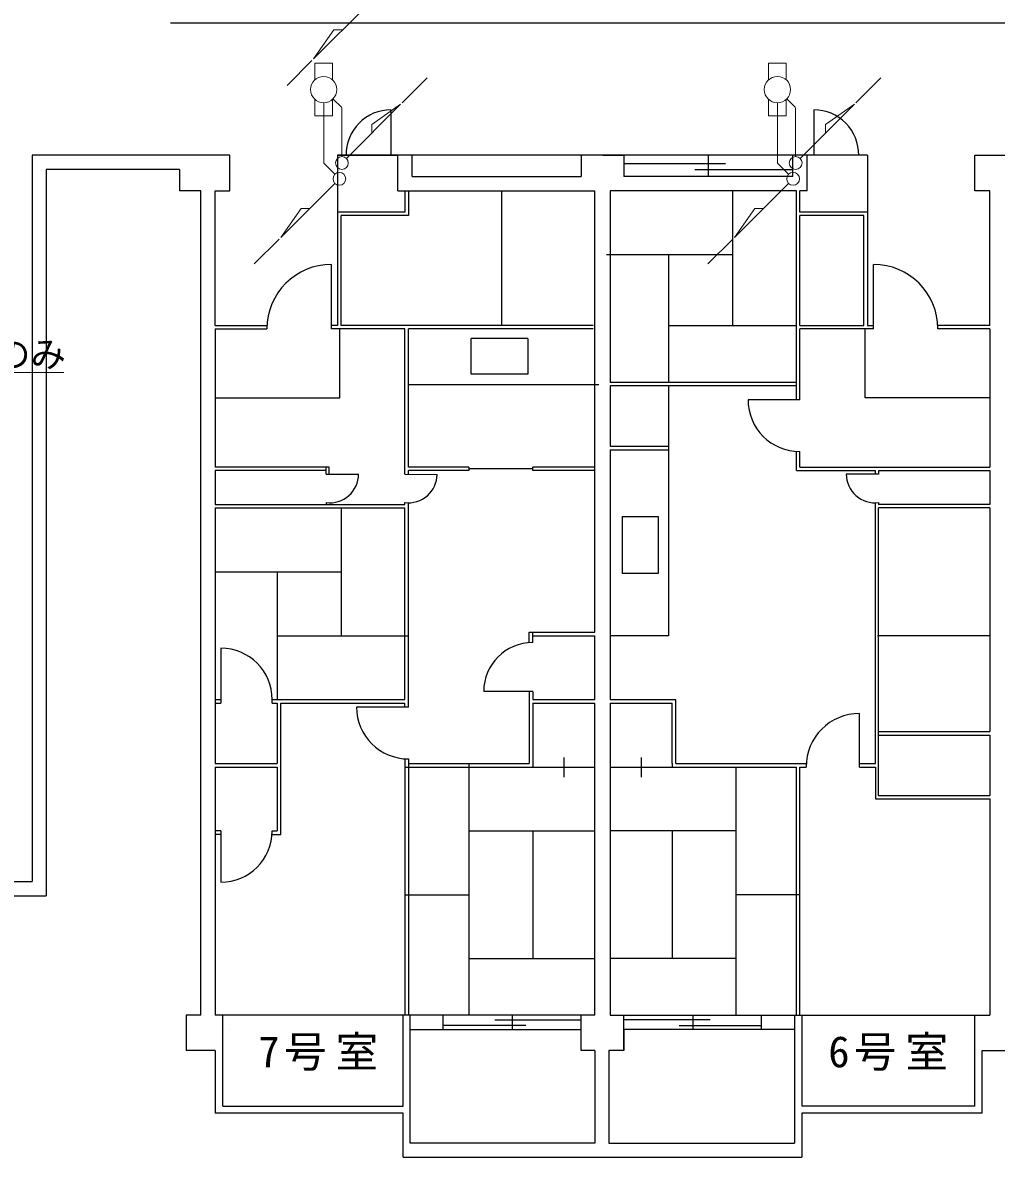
# Model space of a CAD drawing. Units: millimetres, scale not verified. Extents: x -57444 to 128924, y -40058 to 51382.
# Drawn here: x -17339 to -3619, y -28259 to -12270 of the extents above; entities that cross this region are included whole.
import ezdxf
from ezdxf.enums import TextEntityAlignment as Align

# ---------------------------------------------------------------- set-up
doc = ezdxf.new("R2010")
doc.units = ezdxf.units.MM
doc.header["$LTSCALE"] = 200
doc.layers.add('1-1_施設名', color=7, linetype='Continuous')
for name, color, linetype, lineweight in [('1-8', 4, 'Continuous', 9), ('8-0', 134, 'Continuous', 20), ('8-1', 7, 'Continuous', 9), ('8-7', 7, 'Continuous', 9)]:
    doc.layers.add(name, color=color, linetype=linetype, lineweight=lineweight)
doc.styles.add('ＭＳ ゴシック', font='')
doc.styles.get('ＭＳ ゴシック').set_extended_font_data('MS Gothic')

msp = doc.modelspace()

# ---------------------------------------------------------------- linework, layer by layer
at = {"layer": '1-1_施設名'}
for p, q in [((-15255.9, -12271.2), (18488.2, -12271.2)), ((-12149.4, -13497.3), (-12149.4, -14139)), ((-6189.9, -13497.3), (-6189.9, -14139)), ((-17207.6, -14139), (-17207.6, -24374)), ((-14419, -14139), (-17207.6, -14139)), ((-14419, -14639), (-14419, -14139)), ((-12903.3, -14139), (-12052.6, -14139)), ((-12903.3, -14139), (-12903.3, -16535.4)), ((-5436.1, -14139), (-12903.3, -14139)), ((-12052.6, -14639), (-12052.6, -14139)), ((-11852.6, -14439), (-11852.6, -14139)), ((-9469.7, -14139), (-9469.7, -14439)), ((-9161.8, -14139), (-8869.6, -14139)), ((-8869.6, -14139), (-8869.6, -14439)), ((-7678.2, -14139), (-7678.2, -14439)), ((-6486.8, -14439), (-6486.8, -14139)), ((-6286.8, -14639), (-6286.8, -14139)), ((-5436.1, -14139), (-5436.1, -16535.4)), ((-3920.3, -14639), (-3920.3, -14139)), ((-3920.3, -14139), (-3334.8, -14139)), ((-17007.6, -14339), (-17007.6, -24574)), ((-15127.5, -14339), (-17007.6, -14339)), ((-15127.5, -14339), (-15127.5, -14639)), ((-7433.9, -14259.9), (-8869.6, -14259.9)), ((-7868.4, -14340), (-6486.8, -14340)), ((-11852.6, -14439), (-9469.7, -14439)), ((-6486.8, -14439), (-8869.6, -14439)), ((-14827.6, -14639), (-15127.5, -14639)), ((-14827.6, -26256), (-14827.6, -14639)), ((-12052.6, -14639), (-9277.6, -14639)), ((-11952.6, -14639), (-11952.6, -14939)), ((-11902.6, -14639), (-11902.6, -14989)), ((-10590.1, -14639), (-10590.1, -16535.4)), ((-6436.8, -14639), (-9061.8, -14639)), ((-9061.8, -14639), (-9061.8, -17339)), ((-7336.8, -14639), (-7336.8, -16535.4)), ((-6436.8, -17582.7), (-6436.8, -14639)), ((-6386.8, -14939), (-6386.8, -14639)), ((-6286.8, -14639), (-6386.8, -14639)), ((-3711.8, -14639), (-3920.3, -14639)), ((-3711.8, -16535.4), (-3711.8, -14639)), ((-11952.6, -14939), (-12903.3, -14939)), ((-11902.6, -14989), (-12853.3, -14989)), ((-12853.3, -16535.4), (-12853.3, -14989)), ((-5436.1, -14939), (-6386.8, -14939)), ((-5486.1, -14989), (-6386.8, -14989)), ((-6386.8, -16535.4), (-6386.8, -14989)), ((-5486.1, -16535.4), (-5486.1, -14989)), ((-9111.8, -15539), (-7336.8, -15539)), ((-8236.8, -15539), (-8236.8, -17339)), ((-12988.6, -16585.4), (-12988.6, -15676.4)), ((-5350.7, -16585.4), (-5350.7, -15676.4)), ((-14627.6, -16535.4), (-13896.3, -16535.4)), ((-14627.6, -16585.4), (-13897.6, -16585.4)), ((-14627.6, -16585.4), (-14627.6, -18531.7)), ((-12903.3, -16535.4), (-12988.6, -16535.4)), ((-11952.6, -16585.4), (-12988.6, -16585.4)), ((-12870.5, -17558.6), (-12870.5, -16585.4)), ((-9301, -16535.4), (-12853.3, -16535.4)), ((-11952.6, -18631.9), (-11952.6, -16585.4)), ((-9301, -16585.4), (-11902.6, -16585.4)), ((-11902.6, -18531.7), (-11902.6, -16585.4)), ((-8236.8, -16535.4), (-6436.8, -16535.4)), ((-6386.8, -16535.4), (-5486.1, -16535.4)), ((-5350.7, -16585.4), (-6386.8, -16585.4)), ((-6386.8, -17582.7), (-6386.8, -16585.4)), ((-5468.8, -17558.6), (-5468.8, -16585.4)), ((-5436.1, -16535.4), (-5350.7, -16535.4)), ((-3711.8, -16535.4), (-4443.1, -16535.4)), ((-3711.8, -16585.4), (-4441.7, -16585.4)), ((-3711.8, -16585.4), (-3711.8, -18531.7)), ((-10983.4, -16719.2), (-11019.1, -16719.2)), ((-11018.4, -17225.2), (-11018.4, -16719.2)), ((-10218.9, -16719.2), (-11018.4, -16719.2)), ((-9218.7, -17374.4), (-11898, -17374.4)), ((-6436.8, -17339), (-9061.8, -17339)), ((-6436.8, -17389), (-9061.8, -17389)), ((-9061.8, -17389), (-9061.8, -18239)), ((-8236.8, -17389), (-8236.8, -18239)), ((-6436.8, -17444.5), (-6436.8, -17389)), ((-14627.6, -17558.6), (-12870.5, -17558.6)), ((-6386.8, -17582.7), (-7118.1, -17582.7)), ((-3711.8, -17558.6), (-5468.8, -17558.6)), ((-9061.8, -18239), (-8236.8, -18239)), ((-9061.8, -18289), (-8236.8, -18289)), ((-9061.8, -18289), (-9061.8, -21809)), ((-8236.8, -18239), (-8236.8, -18289)), ((-8236.8, -18289), (-8236.8, -20909.5)), ((-6436.8, -18581.9), (-6436.8, -18312.2)), ((-6386.8, -18531.7), (-6386.8, -18314)), ((-13018.4, -18531.7), (-14627.6, -18531.7)), ((-13061.8, -18630.7), (-13062, -18531.7)), ((-13018.4, -18630.6), (-13018.4, -18531.7)), ((-11052.6, -18531.7), (-11902.6, -18531.7)), ((-11052.6, -18531.7), (-11052.6, -18581.9)), ((-9277.6, -18531.7), (-10152.6, -18531.7)), ((-10152.6, -18581.9), (-10152.6, -18531.7)), ((-6386.8, -18531.7), (-3711.8, -18531.7)), ((-14627.6, -18581.9), (-14627.6, -19059)), ((-13061.9, -18581.9), (-14627.6, -18581.9)), ((-13061.8, -18630.7), (-12606.3, -18630)), ((-11952.6, -18631.9), (-11498.8, -18635.3)), ((-11052.6, -18581.9), (-11902.6, -18581.9)), ((-11902.6, -18632.3), (-11902.6, -18581.9)), ((-10152.6, -18556.8), (-11052.6, -18556.8)), ((-9277.6, -18581.9), (-10152.6, -18581.9)), ((-6436.8, -18581.9), (-5320.9, -18581.9)), ((-5277.5, -18630.7), (-5733.1, -18630)), ((-5320.9, -18630.6), (-5320.9, -18581.9)), ((-5277.4, -18581.9), (-3711.8, -18581.9)), ((-5277.4, -18581.9), (-5277.4, -18630.7)), ((-3711.8, -18581.9), (-3711.8, -19059)), ((-14627.6, -19059), (-11952.6, -19059)), ((-14627.6, -19109), (-11952.6, -19109)), ((-14627.6, -19109), (-14627.6, -22709)), ((-13061.2, -19033.2), (-13061.2, -19059)), ((-12852.6, -19109), (-12852.6, -20909)), ((-11952.6, -19059), (-11952.6, -19032.9)), ((-11952.6, -21809), (-11952.6, -19109)), ((-11902.6, -21914.5), (-11902.6, -19036)), ((-5320.9, -22709), (-5320.9, -19036.2)), ((-5278.1, -19033.2), (-5278.1, -19059)), ((-3711.8, -19059), (-5277.4, -19059)), ((-3711.8, -19109), (-5277.4, -19109)), ((-5277.4, -23159), (-5277.4, -19109)), ((-3711.8, -19109), (-3711.8, -22259)), ((-8892, -19230.3), (-8892, -20029.8)), ((-14627.6, -20009), (-12852.6, -20009)), ((-13752.6, -20009), (-13752.6, -21809)), ((-8892, -19994.8), (-8892, -20030.5)), ((-8386, -20029.8), (-8892, -20029.8)), ((-13752.6, -20909), (-11902.6, -20909)), ((-10202.6, -21006.5), (-10202.6, -20859)), ((-10152.6, -21004.7), (-10152.6, -20859)), ((-10152.6, -20909), (-9277.6, -20909)), ((-8236.8, -20909.5), (-9061.8, -20909.5)), ((-3711.8, -20909), (-5295.5, -20909)), ((-14547.8, -21083.7), (-14547.8, -21859)), ((-10152.6, -21695), (-10842.9, -21695)), ((-10202.6, -21695), (-10202.6, -22709)), ((-10152.6, -21695), (-10152.6, -21809)), ((-14627.6, -21809), (-14547.8, -21809)), ((-14627.6, -21859), (-14547.8, -21859)), ((-13824, -21859), (-13752.6, -21859)), ((-13822.4, -21809), (-11952.6, -21809)), ((-13752.6, -21859), (-13752.6, -22709)), ((-13702.6, -23709), (-13702.6, -21859)), ((-13702.6, -21859), (-11952.6, -21859)), ((-11952.6, -21914.5), (-11952.6, -21859)), ((-10152.6, -21859), (-10152.6, -22709)), ((-10152.6, -21859), (-9277.6, -21859)), ((-9277.6, -26256), (-9277.6, -21859)), ((-9061.8, -21809), (-8136.8, -21809)), ((-9061.8, -21859), (-8186.8, -21859)), ((-9061.8, -21859), (-9061.8, -26255.9)), ((-8186.8, -22709), (-8186.8, -21859)), ((-8136.8, -22709), (-8136.8, -21809)), ((-11902.6, -21914.5), (-12633.9, -21914.5)), ((-5546.2, -22759), (-5546.2, -22005.1)), ((-5284.1, -22259), (-3711.8, -22259)), ((-11952.6, -22644.1), (-11952.6, -22709)), ((-11902.6, -22645.8), (-11902.6, -26256)), ((-9715.1, -22625), (-9715.1, -22901.8)), ((-8624.3, -22625), (-8624.3, -22901.8)), ((-14627.6, -22709), (-13752.6, -22709)), ((-14627.6, -22759), (-14627.6, -26256)), ((-11952.6, -22709), (-11952.6, -26256)), ((-11952.6, -22759), (-9277.6, -22759)), ((-11902.6, -22709), (-10202.6, -22709)), ((-11052.6, -22709), (-11052.6, -26259)), ((-10152.6, -22709), (-10152.6, -22759)), ((-9061.8, -22759), (-6436.8, -22759)), ((-8186.8, -22709), (-8186.8, -22759)), ((-8136.8, -22709), (-6298.4, -22709)), ((-7286.8, -26259), (-7286.8, -22759)), ((-6436.8, -26256), (-6436.8, -22759)), ((-6386.8, -26256), (-6386.8, -22759)), ((-6386.8, -22759), (-6300.1, -22759)), ((-5546.2, -22709), (-5320.9, -22709)), ((-5284.1, -23159), (-3711.8, -23159)), ((-5320.9, -23209), (-3711.8, -23209)), ((-3711.8, -23209), (-3711.8, -26256)), ((-14547.8, -23659), (-14627.6, -23659)), ((-14547.8, -23659), (-14547.8, -24382.8)), ((-13824, -23659), (-13752.6, -23659)), ((-11052.6, -23659), (-9277.6, -23659)), ((-10152.6, -23659), (-10152.6, -25459)), ((-7286.8, -23659), (-9061.8, -23659)), ((-8186.8, -23659), (-8186.8, -25459)), ((-14547.8, -23709), (-14627.6, -23709)), ((-13822.4, -23709), (-13702.6, -23709)), ((-19277.6, -24374), (-17207.6, -24374)), ((-19077.6, -24574), (-17007.6, -24574)), ((-11952.6, -24559), (-11052.6, -24559)), ((-6386.8, -24559), (-7286.8, -24559)), ((-11052.6, -25459), (-9277.6, -25459)), ((-7286.8, -25459), (-9061.8, -25459)), ((-14827.6, -26256), (-15035.5, -26256)), ((-15035.5, -26256), (-15035.5, -26755.6)), ((-9277.6, -26256), (-14627.6, -26256)), ((-14519.7, -27540.5), (-14519.7, -26256)), ((-11977.6, -27540.5), (-11977.6, -26256)), ((-11877.6, -28059), (-11877.6, -26256)), ((-11413.5, -26460.4), (-11413.5, -26256.8)), ((-10685.8, -26320), (-9469.7, -26320)), ((-10441.6, -26256), (-10441.5, -26459)), ((-9469.7, -26755.6), (-9469.7, -26256)), ((-9061.8, -26256), (-3711.8, -26256)), ((-8869.7, -26755.6), (-8869.7, -26256)), ((-7653.5, -26320), (-8869.7, -26320)), ((-7897.8, -26256), (-7897.8, -26459)), ((-6925.9, -26460.4), (-6925.9, -26256.8)), ((-6461.8, -26256), (-6461.8, -28059)), ((-6361.8, -26256), (-6361.8, -27540.5)), ((-3919.7, -27540.5), (-3919.7, -26256)), ((-14420.1, -26459), (-14419.7, -26459)), ((-11877.6, -26459), (-9470.1, -26459)), ((-10251.3, -26400.1), (-11413.5, -26400.1)), ((-6461.8, -26459), (-8869.2, -26459)), ((-8088, -26400.1), (-6925.9, -26400.1)), ((-14627.6, -26755.6), (-15035.5, -26755.6)), ((-14827.6, -26755.6), (-14883.3, -26755.6)), ((-14627.6, -26755.6), (-14627.6, -27637.8)), ((-9277.6, -26755.6), (-9469.7, -26755.6)), ((-9277.6, -26755.6), (-9277.6, -28059)), ((-9077.6, -26755.6), (-9077.6, -28059)), ((-11977.6, -27637.8), (-14627.6, -27637.8)), ((-14519.7, -27540.5), (-11977.6, -27540.5)), ((-11977.6, -28259), (-11977.6, -27637.8)), ((-3919.7, -27540.5), (-6361.8, -27540.5)), ((-6361.8, -27637.8), (-6361.8, -28259)), ((-3819.7, -27637.8), (-6361.8, -27637.8)), ((-9277.6, -28059), (-11877.6, -28059)), ((-9077.6, -28059), (-6461.8, -28059)), ((-11977.6, -28259), (-6361.8, -28259))]:
    msp.add_line(p, q, dxfattribs=at)
for points in [[(-14627.6, -16535.4), (-14627.6, -14639), (-14419, -14639)], [(-10202.6, -20859), (-9277.6, -20859), (-9277.6, -14639)], [(-10218.9, -16719.2), (-10218.9, -17225.2), (-11018.4, -17225.2)], [(-8892, -19230.3), (-8386, -19230.3), (-8386, -20029.8)], [(-10152.6, -21809), (-9277.6, -21809), (-9277.6, -20909)], [(-5284.1, -22309), (-3711.8, -22309), (-3711.8, -23159)], [(-14627.6, -22759), (-13752.6, -22759), (-13752.6, -23659)], [(-5546.2, -22759), (-5320.9, -22759), (-5320.9, -23209)], [(-8870.1, -26459), (-8869.7, -26755.6), (-9077.6, -26755.6)], [(-3819.7, -27637.8), (-3819.7, -26755.6), (-3419, -26755.6)]]:
    msp.add_lwpolyline(points, dxfattribs=at)
for centre, radius, start, end in [((-12148.5, -14130.1), 632.8, 90.08384, 180.80233), ((-6190.8, -14130.1), 632.8, 359.19767, 89.91616), ((-12988.6, -16585.4), 909, 90, 180), ((-5350.7, -16585.4), 909, 0, 90), ((-6386.8, -17582.7), 731.3, 180, 270), ((-13011.8, -18630.6), 405.6, 263.0023, 0.08384), ((-11902.6, -18632.3), 403.7, 262.88593, 359.57872), ((-5327.5, -18630.6), 405.6, 179.91616, 276.9977), ((-14547.8, -21809), 725.3, 0, 90), ((-10152.6, -21695), 690.4, 90, 180), ((-14642.1, -21809), 819.7, 356.5028, 0), ((-11902.6, -21914.5), 731.3, 180, 270), ((-5546.2, -22759), 753.9, 90, 180), ((-14547.8, -23659), 723.8, 270, 0), ((-14642.1, -23709), 819.7, 0, 3.4972)]:
    msp.add_arc(centre, radius, start, end, dxfattribs=at)
at = {"layer": '8-0'}
for p, q in [((-12973.9, -12842.4), (-13221.2, -12842.4)), ((-13221.2, -13075.1), (-13221.2, -12842.4)), ((-12973.9, -12842.4), (-12973.9, -13075.1)), ((-6580.1, -12842.4), (-6827.5, -12842.4)), ((-6827.5, -13075.1), (-6827.5, -12842.4)), ((-6580.1, -12842.4), (-6580.1, -13075.1)), ((-13221.2, -13351.6), (-13221.2, -13584.3)), ((-12973.9, -13351.6), (-12973.9, -13584.3)), ((-6827.5, -13351.6), (-6827.5, -13584.3)), ((-6580.1, -13351.6), (-6580.1, -13584.3)), ((-13221.2, -13584.3), (-12973.9, -13584.3)), ((-6827.5, -13584.3), (-6580.1, -13584.3))]:
    msp.add_line(p, q, dxfattribs=at)
at = {"layer": '8-0', "color": 7}
msp.add_line((-18223, -17199.9), (-16758.3, -17199.9), dxfattribs=at)
at = {"layer": '8-0'}
for centre in [(-13097.6, -13213.4), (-6703.8, -13213.4)]:
    msp.add_circle(centre, 185.5, dxfattribs=at)
at = {"layer": '8-1', "color": 4}
for p, q in [((-11992.3, -13398.5), (-11640.7, -13046.9)), ((-5598.5, -13398.5), (-5246.9, -13046.9)), ((-13724.4, -15318.9), (-14076, -15670.5)), ((-7330.6, -15318.9), (-7682.2, -15670.5))]:
    msp.add_line(p, q, dxfattribs=at)
at = {"layer": '8-1'}
for p, q in [((-13097.6, -14244.7), (-13097.6, -13398.8)), ((-12843.6, -13467.3), (-12966.4, -13344.5)), ((-12777.1, -14183.3), (-12013.4, -13419.6)), ((-6703.8, -14244.7), (-6703.8, -13398.8)), ((-6449.8, -13467.3), (-6572.6, -13344.5)), ((-6383.3, -14183.3), (-5619.6, -13419.6)), ((-12840.7, -13474.4), (-12840.7, -14156.9)), ((-6446.9, -13474.4), (-6446.9, -14156.9)), ((-13094.7, -14251.8), (-12939.6, -14406.8)), ((-6700.9, -14251.8), (-6545.8, -14406.8)), ((-12939.6, -14534.1), (-13703.3, -15297.8)), ((-6545.8, -14534.1), (-7309.5, -15297.8)), ((-13416, -14890.5), (-13703.3, -15297.8)), ((-13296, -14890.5), (-13416, -14890.5)), ((-7022.2, -14890.5), (-7309.5, -15297.8)), ((-6902.2, -14890.5), (-7022.2, -14890.5))]:
    msp.add_line(p, q, dxfattribs=at)
for points in [[(-12420.7, -13826.9), (-12420.7, -13706.9), (-12013.4, -13419.6)], [(-6026.9, -13826.9), (-6026.9, -13706.9), (-5619.6, -13419.6)]]:
    msp.add_lwpolyline(points, dxfattribs=at)
for centre in [(-12840.7, -14246.9), (-6446.9, -14246.9), (-12876, -14470.5), (-6482.2, -14470.5)]:
    msp.add_circle(centre, 90, dxfattribs=at)
for centre in [(-13087.6, -14244.7), (-6693.8, -14244.7)]:
    msp.add_arc(centre, 10, 180, 225, dxfattribs=at)
at = {"layer": '8-7'}
for p, q in [((-12477.7, -12016.6), (-13241.4, -12780.3)), ((-12954.1, -12373), (-13241.4, -12780.3)), ((-12834.1, -12373), (-12954.1, -12373))]:
    msp.add_line(p, q, dxfattribs=at)
at = {"layer": '8-7', "color": 4}
msp.add_line((-13262.5, -12801.4), (-13614.1, -13153), dxfattribs=at)

# ---------------------------------------------------------------- texts
at = {"layer": '1-8', "color": 7, "char_height": 439.9, "attachment_point": 7, "style": 'ＭＳ ゴシック'}
for s, insert in [('\\T1.21;7号室', (-14018, -27039.6)), ('\\T1.21;6号室', (-5987.1, -27039.6))]:
    msp.add_mtext(s, dxfattribs=dict(at, insert=insert))
at = {"layer": '8-0', "color": 7, "style": 'ＭＳ ゴシック'}
msp.add_text('8Fのみ', height=366.6, dxfattribs=at).set_placement((-18229, -17233.7), align=Align.BOTTOM_LEFT)

doc.saveas('drawing.dxf')
